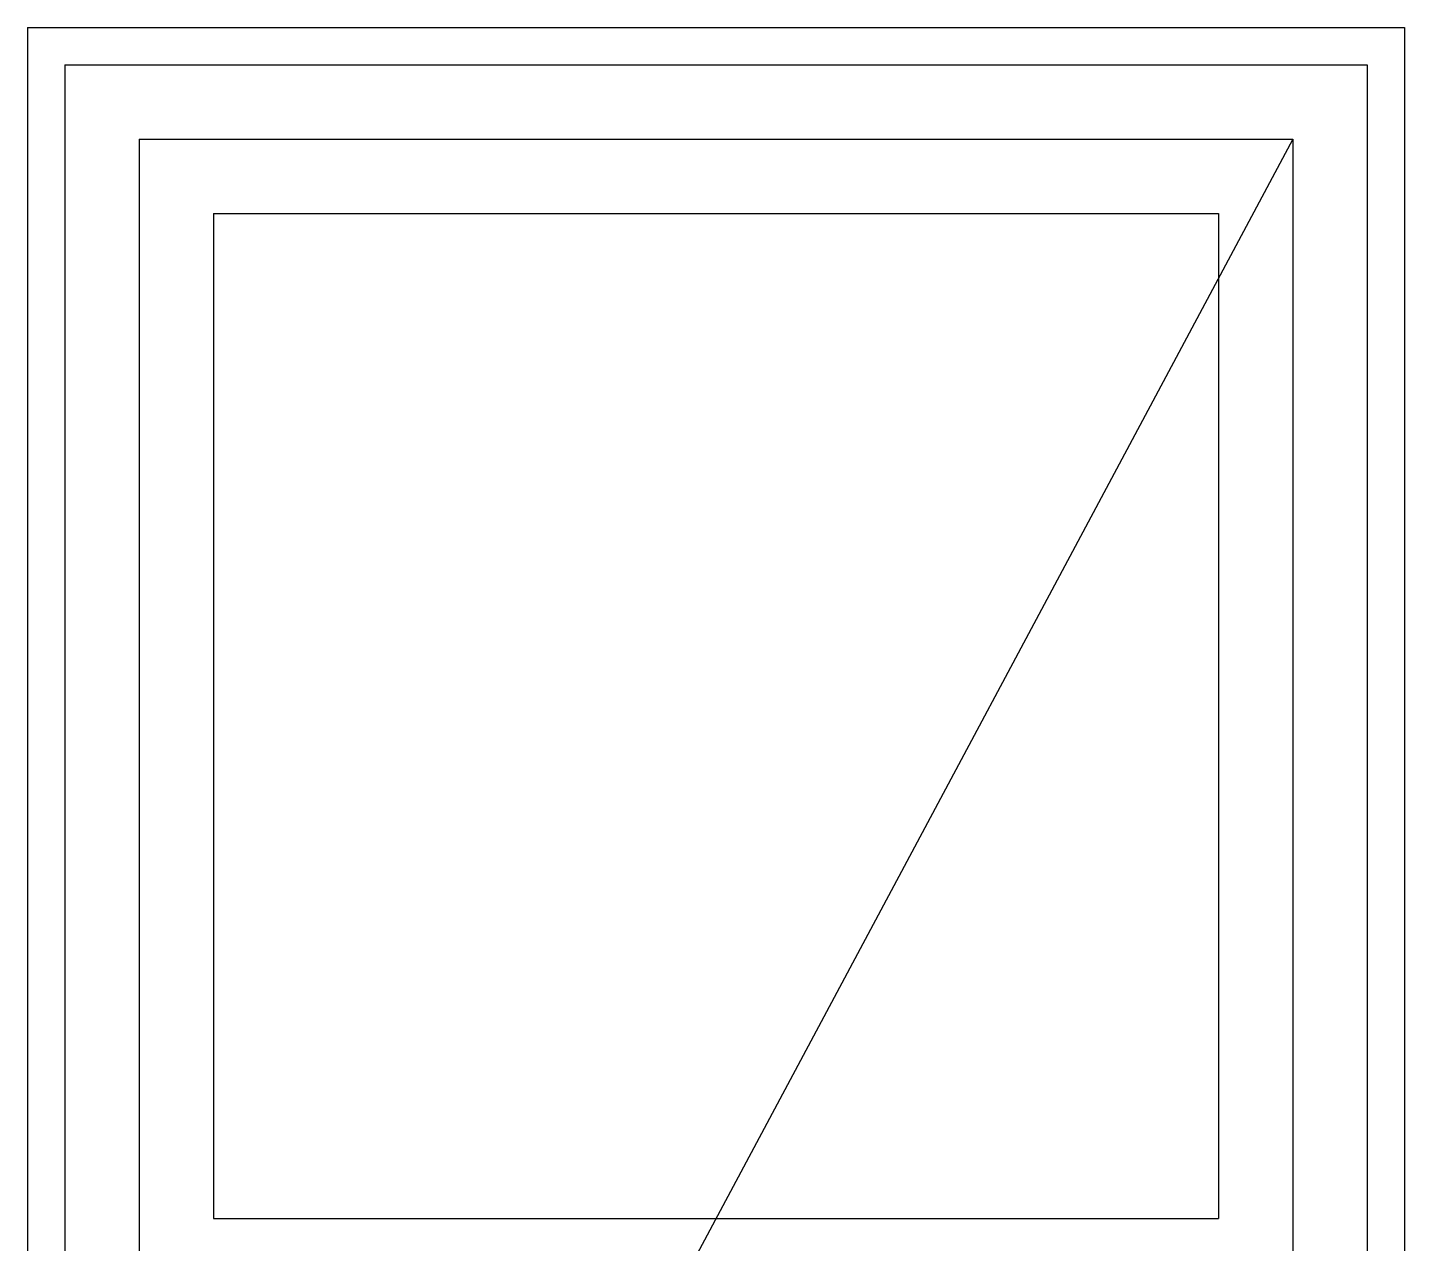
# Model space of a CAD drawing. Header units: metres. Extents: x 257 to 5327, y 365 to 7077.
# Drawn here: x 840 to 1580, y 4913 to 5567 of the extents above; entities that cross this region are included whole.
import ezdxf

# ---------------------------------------------------------------- set-up
doc = ezdxf.new("R2010")
doc.units = ezdxf.units.M
for name, color, linetype in [('3', 3, 'Continuous'), ('4', 4, 'Continuous'), ('7', 7, 'Continuous'), ('BH', 3, 'Continuous')]:
    doc.layers.add(name, color=color, linetype=linetype)

msp = doc.modelspace()

# ---------------------------------------------------------------- hatches: boundary and pattern name
at = {"layer": 'BH'}
h = msp.add_hatch(dxfattribs=at)
h.set_pattern_fill('AR-RROOF', scale=450)
h.paths.add_polyline_path([(940.32, 5466.96), (940.32, 4926.96), (1480.32, 4926.96), (1480.32, 5466.96)])
h.paths.add_polyline_path([(1480.32, 4886.96), (940.32, 4886.96), (940.32, 3226.96), (1480.32, 3226.96)])

# ---------------------------------------------------------------- linework, layer by layer
at = {"layer": '3'}
msp.add_line((1520.32, 5506.96), (900.32, 4346.96), dxfattribs=at)
at = {"layer": '4'}
for p, q in [((840.32, 5566.96), (1580.32, 5566.96)), ((840.32, 5566.96), (840.32, 3396.96)), ((1580.32, 5566.96), (1580.32, 3126.96)), ((860.32, 5546.96), (860.32, 2956.96)), ((860.32, 5546.96), (1560.32, 5546.96)), ((1560.32, 5546.96), (1560.32, 3146.96))]:
    msp.add_line(p, q, dxfattribs=at)
at = {"layer": '7'}
for p, q in [((900.32, 5506.96), (900.32, 3186.96)), ((900.32, 5506.96), (1520.32, 5506.96)), ((1520.32, 5506.96), (1520.32, 3186.96)), ((940.32, 5466.96), (1480.32, 5466.96)), ((940.32, 5466.96), (940.32, 4926.96)), ((1480.32, 5466.96), (1480.32, 4926.96)), ((940.32, 4926.96), (1480.32, 4926.96))]:
    msp.add_line(p, q, dxfattribs=at)

doc.saveas('drawing.dxf')
